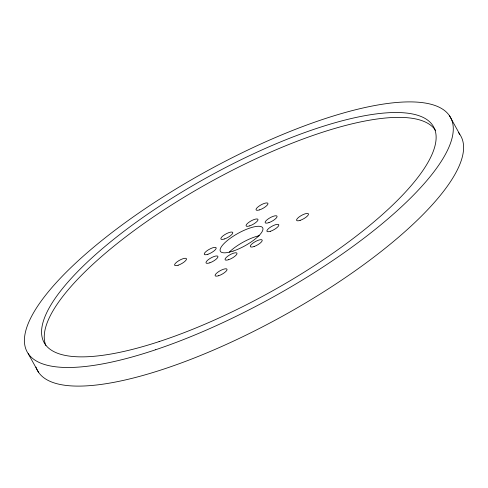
<?xml version="1.0" encoding="UTF-8"?>
<svg xmlns="http://www.w3.org/2000/svg" width="488" height="488" viewBox="0 0 488 488"><rect width="100%" height="100%" fill="white"/><g stroke="black" fill="none" stroke-linecap="round" stroke-linejoin="round"><path stroke-width="0.73" d="M449.485 115.741L459.8 134.352M28.2 353.647L38.515 372.259M45.872 345.528A222.632 65.465 -29 0 1 211.139 181.548A222.632 65.465 -29 0 1 435.601 130.534M229.238 252.168A24.199 7.113 -29 0 1 259.238 235.704M458.433 132.559A241.987 71.157 -29 0 1 284.126 315.279A241.987 71.157 -29 0 1 35.959 367.104M233.038 251.113A24.199 7.113 -29 0 0 262.831 228.109A24.199 7.113 -29 0 0 228.732 239.425A24.199 7.113 -29 0 0 233.038 251.113M249.728 225.859A6.777 1.995 -29 0 0 257.987 219.417A6.777 1.995 -29 0 0 248.392 222.656A6.777 1.995 -29 0 0 249.728 225.859M268.961 222.613A6.777 1.995 -29 0 0 277.025 216.172A6.777 1.995 -29 0 0 267.308 219.582A6.777 1.995 -29 0 0 268.961 222.613M270.535 231.251A6.777 1.995 -29 0 0 278.8 224.809A6.777 1.995 -29 0 0 269.199 228.049A6.777 1.995 -29 0 0 270.535 231.251M254.114 246.519A6.777 1.995 -29 0 0 262.172 240.078A6.777 1.995 -29 0 0 252.455 243.488A6.777 1.995 -29 0 0 254.114 246.519M228.719 259.671A6.777 1.995 -29 0 0 236.985 253.229A6.777 1.995 -29 0 0 227.384 256.462A6.777 1.995 -29 0 0 228.719 259.671M209.834 262.8A6.777 1.995 -29 0 0 217.898 256.359A6.777 1.995 -29 0 0 208.175 259.769A6.777 1.995 -29 0 0 209.834 262.8M207.912 254.279A6.777 1.995 -29 0 0 216.178 247.837A6.777 1.995 -29 0 0 206.576 251.07A6.777 1.995 -29 0 0 207.912 254.279M224.687 238.894A6.777 1.995 -29 0 0 232.745 232.453A6.777 1.995 -29 0 0 223.028 235.863A6.777 1.995 -29 0 0 224.687 238.894M259.586 209.864A6.777 1.995 -29 0 0 267.961 203.429A6.777 1.995 -29 0 0 258.433 206.564A6.777 1.995 -29 0 0 259.586 209.864M178.132 265.222A6.777 1.995 -29 0 0 186.507 258.78A6.777 1.995 -29 0 0 176.979 261.922A6.777 1.995 -29 0 0 178.132 265.222M218.667 275.726A6.777 1.995 -29 0 0 227.042 269.284A6.777 1.995 -29 0 0 217.514 272.426A6.777 1.995 -29 0 0 218.667 275.726M300.12 220.369A6.777 1.995 -29 0 0 308.495 213.933A6.777 1.995 -29 0 0 298.967 217.069A6.777 1.995 -29 0 0 300.12 220.369M155.739 349.707A241.987 71.157 -29 0 0 451.595 119.688A241.987 71.157 -29 0 0 109.19 234.691A241.987 71.157 -29 0 0 155.739 349.707M159.106 341.594A222.632 65.465 -29 0 0 434.991 130.009A222.632 65.465 -29 0 0 122.427 232.477A222.632 65.465 -29 0 0 159.106 341.594"/></g></svg>
